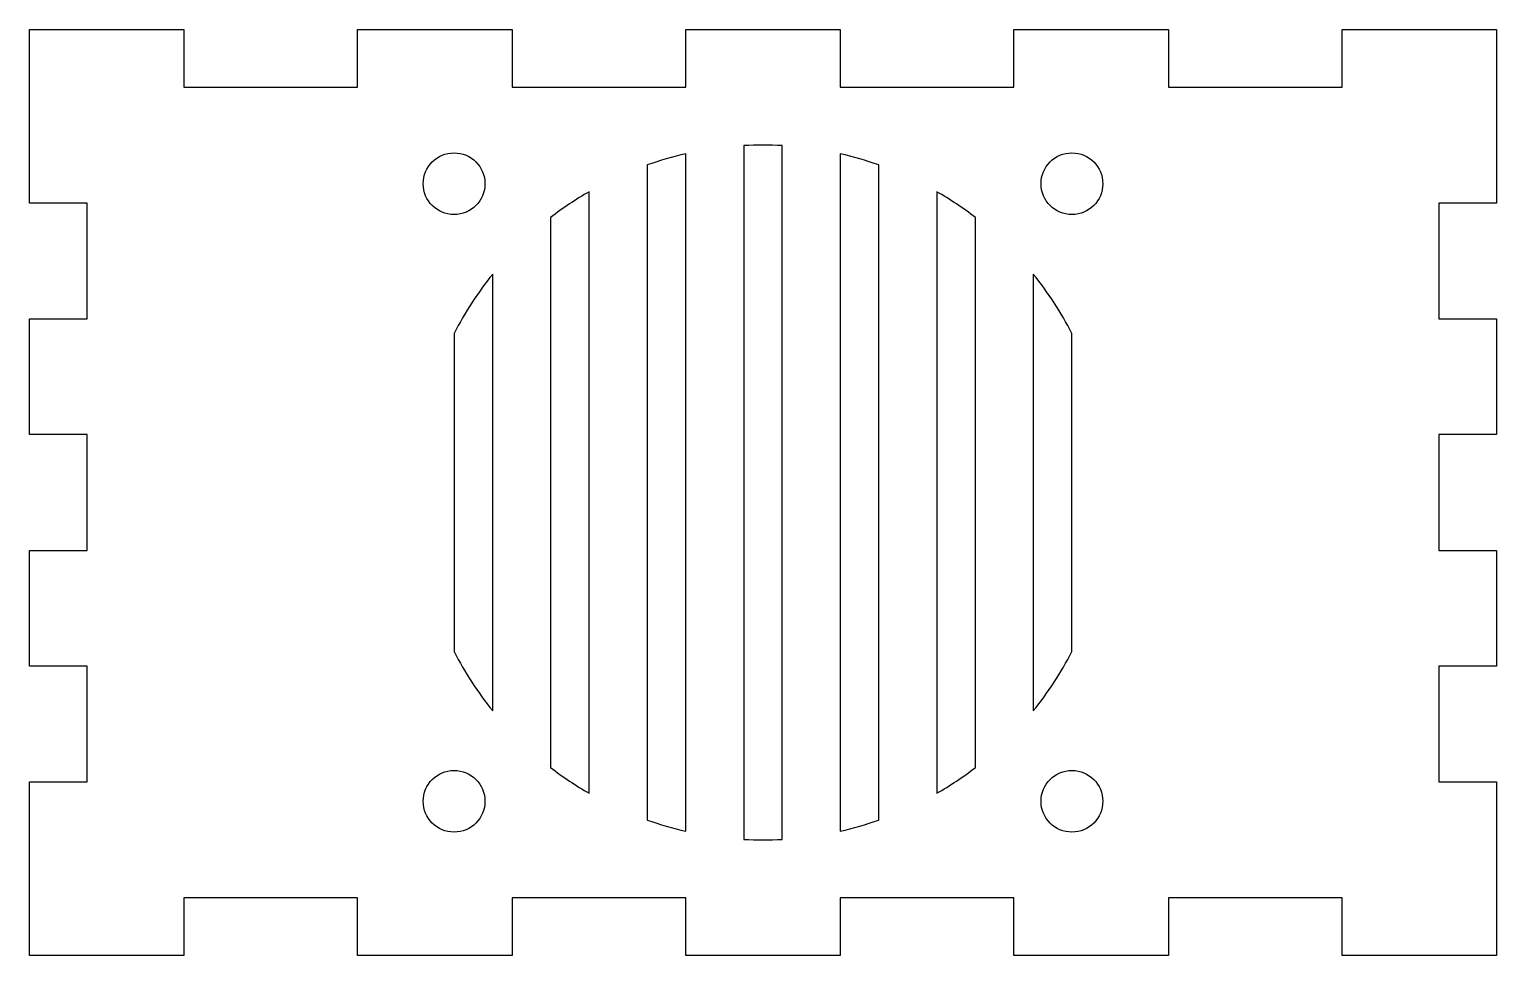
# Model space of a CAD drawing. Header units: millimetres. Extents: x -1 to 75, y -47 to 1.
import ezdxf

# ---------------------------------------------------------------- set-up
doc = ezdxf.new("R2010")
doc.units = ezdxf.units.MM
doc.layers.get('0').update_dxf_attribs({"linetype": 'CONTINUOUS'})

msp = doc.modelspace()

# ---------------------------------------------------------------- linework, layer by layer
msp.add_lwpolyline([(50, -2), (50, 1), (58, 1), (58, -2), (67, -2), (67, 1), (75, 1), (75, -8), (72, -8), (72, -14), (75, -14), (75, -20), (72, -20), (72, -26), (75, -26), (75, -32), (72, -32), (72, -38), (75, -38), (75, -47), (67, -47), (67, -44), (58, -44), (58, -47), (50, -47), (50, -44), (41, -44), (41, -47), (33, -47), (33, -44), (24, -44), (24, -47), (16, -47), (16, -44), (7, -44), (7, -47), (-1, -47), (-1, -38), (2, -38), (2, -32), (-1, -32), (-1, -26), (2, -26), (2, -20), (-1, -20), (-1, -14), (2, -14), (2, -8), (-1, -8), (-1, 1), (7, 1), (7, -2), (16, -2), (16, 1), (24, 1), (24, -2), (33, -2), (33, 1), (41, 1), (41, -2)], close=True)
for points in [[(36, -5.028), (36, -40.972, 0.027799), (38, -40.972), (38, -5.028, 0.027799)], [(33, -40.55), (33, -5.45, 0.028944), (31, -6.029), (31, -39.971, 0.028944)], [(41, -5.45), (41, -40.55, 0.028944), (43, -39.971), (43, -6.029, 0.028944)], [(28, -38.588), (28, -7.412, 0.033479), (26, -8.752), (26, -37.248, 0.033479)], [(46, -7.412), (46, -38.588, 0.033479), (48, -37.248), (48, -8.752, 0.033479)], [(23, -34.314), (23, -11.686, 0.050992), (21, -14.754), (21, -31.246, 0.050992)], [(51, -11.686), (51, -34.314, 0.050992), (53, -31.246), (53, -14.754, 0.050992)]]:
    msp.add_lwpolyline(points, format="xyb", close=True)
for centre in [(21, -7), (53, -7), (21, -39), (53, -39)]:
    msp.add_circle(centre, 1.6)

doc.saveas('drawing.dxf')
